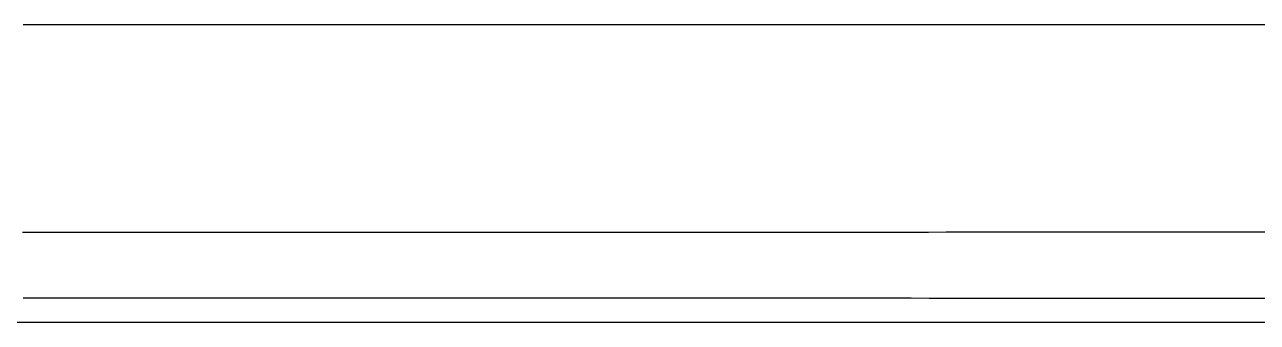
# Model space of a CAD drawing. Extents: x -4 to 218, y -16 to 16.
# Drawn here: x 134.85 to 141.79, y -15.92 to -14.24 of the extents above; entities that cross this region are included whole.
import ezdxf

# ---------------------------------------------------------------- set-up
doc = ezdxf.new("R2010")
doc.units = 0
doc.header["$MEASUREMENT"] = 0
doc.layers.add('Waterlines', color=7, linetype='Continuous')

msp = doc.modelspace()

# ---------------------------------------------------------------- linework, layer by layer
at = {"layer": 'Waterlines', "color": 135}
for points in [[(134.84016, -14.24241), (134.94269, -14.24241), (135.03828, -14.24241), (135.13994, -14.24241), (135.24187, -14.24241), (135.33754, -14.24241), (135.44034, -14.24241), (135.54166, -14.24241), (135.64137, -14.24241), (135.74619, -14.24241), (135.84793, -14.24241), (135.94759, -14.24241), (136.05077, -14.24241), (136.14867, -14.24241), (136.25005, -14.24241), (136.35222, -14.24241), (136.44849, -14.24241), (136.55151, -14.24241), (136.65363, -14.24241), (136.7505, -14.24241), (136.85226, -14.24241), (136.95346, -14.24241), (137.05037, -14.24241), (137.15245, -14.24241), (137.25333, -14.24241), (137.35065, -14.24241), (137.45305, -14.24241), (137.55168, -14.24241), (137.65045, -14.24241), (137.75259, -14.24241), (137.84877, -14.24241), (137.95059, -14.24241), (138.05226, -14.24241), (138.14844, -14.24241), (138.25044, -14.24241), (138.35181, -14.24241), (138.44775, -14.24241), (138.55061, -14.24241), (138.65141, -14.24241), (138.748, -14.24241), (138.85048, -14.24241), (138.95006, -14.24241), (139.04808, -14.24241), (139.14961, -14.24241), (139.24831, -14.24241), (139.34772, -14.24241), (139.4493, -14.24241), (139.54605, -14.24241), (139.6474, -14.24241), (139.74869, -14.24241), (139.8447, -14.24241), (139.94695, -14.24241), (140.04839, -14.24241), (140.14401, -14.24241), (140.24664, -14.24241), (140.3476, -14.24241), (140.44438, -14.24241), (140.54654, -14.24241), (140.64673, -14.24241), (140.74606, -14.24241), (140.85109, -14.24241), (140.95166, -14.24241), (141.05283, -14.24241), (141.15631, -14.24241), (141.25298, -14.24241), (141.35648, -14.24241), (141.45885, -14.24241), (141.55566, -14.24241), (141.65764, -14.24241), (141.75981, -14.24241), (141.85609, -14.24241)], [(141.83684, -15.41246), (141.73682, -15.41248), (141.63689, -15.41251), (141.53693, -15.41253), (141.43686, -15.41256), (141.3369, -15.41258), (141.23688, -15.41261), (141.1369, -15.41263), (141.03685, -15.41266), (140.93692, -15.41268), (140.83684, -15.41271), (140.73683, -15.41273), (140.63681, -15.41276), (140.53683, -15.41278), (140.43683, -15.41281), (140.33684, -15.41283), (140.23682, -15.41286), (140.13681, -15.41288), (140.0368, -15.41291), (139.93687, -15.41293), (139.83687, -15.41296), (139.73688, -15.41298), (139.63684, -15.41301), (139.5369, -15.41303), (139.43684, -15.41306), (139.33679, -15.41308), (139.2368, -15.41311), (139.13681, -15.41313), (139.03679, -15.41315), (138.93678, -15.41318), (138.83675, -15.4132), (138.73682, -15.41323), (138.63681, -15.41325), (138.53677, -15.41328), (138.43675, -15.4133), (138.33678, -15.41332), (138.23679, -15.41335), (138.13678, -15.41337), (138.03673, -15.4134), (137.93678, -15.41342), (137.83676, -15.41345), (137.73677, -15.41347), (137.63676, -15.41349), (137.53676, -15.41352), (137.43672, -15.41354), (137.33678, -15.41356), (137.23682, -15.41359), (137.1368, -15.41361), (137.03674, -15.41363), (136.93678, -15.41366), (136.83672, -15.41368), (136.73672, -15.4137), (136.63676, -15.41373), (136.53676, -15.41375), (136.43674, -15.41377), (136.3367, -15.4138), (136.23669, -15.41382), (136.13672, -15.41384), (136.03671, -15.41387), (135.93672, -15.41389), (135.83675, -15.41391), (135.73674, -15.41393), (135.63672, -15.41395), (135.53676, -15.41398), (135.43671, -15.414), (135.33675, -15.41402), (135.23669, -15.41404), (135.13672, -15.41406), (135.03671, -15.41408), (134.93668, -15.41411), (134.83669, -15.41413)], [(141.84067, -15.78553), (141.74069, -15.78549), (141.6407, -15.78545), (141.5406, -15.78541), (141.44063, -15.78537), (141.34064, -15.78533), (141.24071, -15.78529), (141.14059, -15.78526), (141.04065, -15.78522), (140.94058, -15.78519), (140.84059, -15.78515), (140.74059, -15.78512), (140.64058, -15.78508), (140.54059, -15.78505), (140.44057, -15.78502), (140.34052, -15.78499), (140.24054, -15.78496), (140.14049, -15.78493), (140.0405, -15.7849), (139.94051, -15.78487), (139.84044, -15.78484), (139.74051, -15.78481), (139.6405, -15.78478), (139.54056, -15.78476), (139.44051, -15.78473), (139.34044, -15.7847), (139.24051, -15.78468), (139.14055, -15.78465), (139.04056, -15.78463), (138.94049, -15.78461), (138.84047, -15.78458), (138.74048, -15.78456), (138.64049, -15.78454), (138.54042, -15.78452), (138.44043, -15.78449), (138.34047, -15.78447), (138.24042, -15.78445), (138.14041, -15.78443), (138.04041, -15.78441), (137.94034, -15.78439), (137.84039, -15.78437), (137.74036, -15.78435), (137.64038, -15.78434), (137.54037, -15.78432), (137.44034, -15.7843), (137.3403, -15.78428), (137.24036, -15.78427), (137.14035, -15.78425), (137.04031, -15.78423), (136.94026, -15.78422), (136.84036, -15.7842), (136.74026, -15.78419), (136.64023, -15.78417), (136.54027, -15.78416), (136.44025, -15.78414), (136.34029, -15.78413), (136.24028, -15.78411), (136.14024, -15.7841), (136.04025, -15.78409), (135.94025, -15.78407), (135.84032, -15.78406), (135.74026, -15.78405), (135.64027, -15.78403), (135.54018, -15.78402), (135.44022, -15.78401), (135.34027, -15.784), (135.24023, -15.78399), (135.14017, -15.78398), (135.04025, -15.78397), (134.94022, -15.78395), (134.84018, -15.78394)], [(141.86035, -15.92031), (141.76039, -15.92031), (141.66029, -15.92031), (141.5603, -15.92031), (141.46034, -15.92031), (141.36032, -15.92031), (141.26028, -15.92031), (141.16031, -15.92031), (141.06027, -15.92031), (140.96021, -15.92031), (140.86024, -15.92031), (140.76021, -15.92031), (140.66017, -15.92031), (140.56023, -15.92031), (140.46019, -15.92031), (140.36018, -15.92031), (140.26015, -15.92031), (140.16016, -15.92031), (140.06015, -15.92031), (139.96017, -15.92031), (139.86009, -15.92031), (139.76016, -15.92031), (139.66016, -15.92031), (139.5601, -15.92031), (139.4601, -15.92031), (139.36012, -15.92031), (139.26006, -15.92031), (139.16011, -15.92031), (139.06003, -15.92031), (138.96005, -15.92031), (138.86014, -15.92031), (138.76009, -15.92031), (138.66008, -15.92031), (138.56004, -15.92031), (138.46007, -15.92031), (138.36006, -15.92031), (138.26006, -15.92031), (138.16002, -15.92031), (138.06004, -15.92031), (137.95995, -15.92031), (137.85997, -15.92031), (137.75995, -15.92031), (137.65996, -15.92031), (137.55992, -15.92031), (137.45993, -15.92031), (137.35994, -15.92031), (137.25989, -15.92031), (137.15988, -15.92031), (137.05988, -15.92031), (136.95987, -15.92031), (136.85986, -15.92031), (136.75984, -15.92031), (136.65988, -15.92031), (136.55986, -15.92031), (136.45982, -15.92031), (136.35985, -15.92031), (136.25983, -15.92031), (136.15984, -15.92031), (136.05981, -15.92031), (135.95979, -15.92031), (135.85977, -15.92031), (135.75974, -15.92031), (135.65973, -15.92031), (135.55974, -15.92031), (135.4597, -15.92031), (135.35977, -15.92031), (135.25978, -15.92031), (135.15973, -15.92031), (135.05969, -15.92031), (134.95973, -15.92031), (134.85974, -15.92031), (134.75972, -15.92031)], [(141.86336, -15.92031), (141.76331, -15.92031), (141.66339, -15.92031), (141.56314, -15.92031), (141.46324, -15.92031), (141.3632, -15.92031), (141.26317, -15.92031), (141.16321, -15.92031), (141.063, -15.92031), (140.9631, -15.92031), (140.86296, -15.92031), (140.76306, -15.92031), (140.66293, -15.92031), (140.56303, -15.92031), (140.46294, -15.92031), (140.36287, -15.92031), (140.26297, -15.92031), (140.16289, -15.92031), (140.06285, -15.92031), (139.96298, -15.92031), (139.86292, -15.92031), (139.76285, -15.92031), (139.66284, -15.92031), (139.56293, -15.92031), (139.46283, -15.92031), (139.36282, -15.92031), (139.26282, -15.92031), (139.16275, -15.92031), (139.06284, -15.92031), (138.96283, -15.92031), (138.86276, -15.92031), (138.76276, -15.92031), (138.66275, -15.92031), (138.56274, -15.92031), (138.46283, -15.92031), (138.36273, -15.92031), (138.26277, -15.92031), (138.16278, -15.92031), (138.06274, -15.92031), (137.96275, -15.92031), (137.86273, -15.92031), (137.76277, -15.92031), (137.66278, -15.92031), (137.56267, -15.92031), (137.46274, -15.92031), (137.36279, -15.92031), (137.26273, -15.92031), (137.16275, -15.92031), (137.06274, -15.92031), (136.96271, -15.92031), (136.86273, -15.92031), (136.76274, -15.92031), (136.6627, -15.92031), (136.56274, -15.92031), (136.46272, -15.92031), (136.36269, -15.92031), (136.26276, -15.92031), (136.16272, -15.92031), (136.06273, -15.92031), (135.96272, -15.92031), (135.86273, -15.92031), (135.76271, -15.92031), (135.66273, -15.92031), (135.56268, -15.92031), (135.46274, -15.92031), (135.36273, -15.92031), (135.26271, -15.92031), (135.16267, -15.92031), (135.06274, -15.92031), (134.96274, -15.92031), (134.86272, -15.92031), (134.76271, -15.92031)], [(141.86343, -15.92031), (141.76343, -15.92031), (141.66345, -15.92031), (141.56342, -15.92031), (141.46339, -15.92031), (141.36339, -15.92031), (141.2634, -15.92031), (141.16339, -15.92031), (141.06337, -15.92031), (140.96335, -15.92031), (140.86336, -15.92031), (140.76334, -15.92031), (140.66335, -15.92031), (140.56342, -15.92031), (140.4633, -15.92031), (140.36343, -15.92031), (140.26335, -15.92031), (140.16342, -15.92031), (140.06334, -15.92031), (139.96336, -15.92031), (139.86339, -15.92031), (139.76337, -15.92031), (139.66336, -15.92031), (139.56335, -15.92031), (139.4633, -15.92031), (139.36337, -15.92031), (139.26332, -15.92031), (139.16336, -15.92031), (139.06328, -15.92031), (138.96329, -15.92031), (138.86325, -15.92031), (138.76324, -15.92031), (138.66324, -15.92031), (138.56325, -15.92031), (138.46326, -15.92031), (138.36327, -15.92031), (138.2632, -15.92031), (138.16324, -15.92031), (138.0632, -15.92031), (137.96324, -15.92031), (137.86319, -15.92031), (137.76324, -15.92031), (137.66322, -15.92031), (137.5632, -15.92031), (137.46318, -15.92031), (137.3632, -15.92031), (137.26318, -15.92031), (137.16321, -15.92031), (137.06317, -15.92031), (136.96318, -15.92031), (136.86316, -15.92031), (136.76315, -15.92031), (136.66316, -15.92031), (136.56314, -15.92031), (136.46315, -15.92031), (136.36316, -15.92031), (136.26317, -15.92031), (136.16313, -15.92031), (136.06311, -15.92031), (135.96312, -15.92031), (135.86311, -15.92031), (135.76311, -15.92031), (135.6631, -15.92031), (135.56308, -15.92031), (135.46312, -15.92031), (135.3631, -15.92031), (135.26312, -15.92031), (135.1631, -15.92031), (135.06313, -15.92031), (134.96309, -15.92031), (134.86314, -15.92031), (134.76311, -15.92031)], [(141.87556, -15.92031), (141.77553, -15.92031), (141.67538, -15.92031), (141.57527, -15.92031), (141.47519, -15.92031), (141.37512, -15.92031), (141.27507, -15.92031), (141.17493, -15.92031), (141.07486, -15.92031), (140.97478, -15.92031), (140.87468, -15.92031), (140.77458, -15.92031), (140.67451, -15.92031), (140.57443, -15.92031), (140.47432, -15.92031), (140.37427, -15.92031), (140.27415, -15.92031), (140.17409, -15.92031), (140.07401, -15.92031), (139.97391, -15.92031), (139.87379, -15.92031), (139.77373, -15.92031), (139.67361, -15.92031), (139.57353, -15.92031), (139.47343, -15.92031), (139.37334, -15.92031), (139.27328, -15.92031), (139.17319, -15.92031), (139.07307, -15.92031), (138.97302, -15.92031), (138.87292, -15.92031), (138.77289, -15.92031), (138.67278, -15.92031), (138.57275, -15.92031), (138.47263, -15.92031), (138.37253, -15.92031), (138.27246, -15.92031), (138.17236, -15.92031), (138.07224, -15.92031), (137.97214, -15.92031), (137.87206, -15.92031), (137.77199, -15.92031), (137.67189, -15.92031), (137.57181, -15.92031), (137.47174, -15.92031), (137.3716, -15.92031), (137.27155, -15.92031), (137.17145, -15.92031), (137.0714, -15.92031), (136.97128, -15.92031), (136.8712, -15.92031), (136.7711, -15.92031), (136.67102, -15.92031), (136.57092, -15.92031), (136.47084, -15.92031), (136.37074, -15.92031), (136.27068, -15.92031), (136.17059, -15.92031), (136.07048, -15.92031), (135.97043, -15.92031), (135.8703, -15.92031), (135.77023, -15.92031), (135.67017, -15.92031), (135.57004, -15.92031), (135.46997, -15.92031), (135.3699, -15.92031), (135.26976, -15.92031), (135.16972, -15.92031), (135.06961, -15.92031), (134.96951, -15.92031), (134.86946, -15.92031), (134.76938, -15.92031)], [(141.87291, -15.92031), (141.77286, -15.92031), (141.67288, -15.92031), (141.57286, -15.92031), (141.47281, -15.92031), (141.37277, -15.92031), (141.27281, -15.92031), (141.17276, -15.92031), (141.07275, -15.92031), (140.97273, -15.92031), (140.87268, -15.92031), (140.77266, -15.92031), (140.67271, -15.92031), (140.57265, -15.92031), (140.47264, -15.92031), (140.37262, -15.92031), (140.27264, -15.92031), (140.17261, -15.92031), (140.07257, -15.92031), (139.9726, -15.92031), (139.87254, -15.92031), (139.77255, -15.92031), (139.67253, -15.92031), (139.57251, -15.92031), (139.47249, -15.92031), (139.37244, -15.92031), (139.27248, -15.92031), (139.17244, -15.92031), (139.0724, -15.92031), (138.97238, -15.92031), (138.87238, -15.92031), (138.77234, -15.92031), (138.67229, -15.92031), (138.5724, -15.92031), (138.47231, -15.92031), (138.37234, -15.92031), (138.27228, -15.92031), (138.17227, -15.92031), (138.07222, -15.92031), (137.97224, -15.92031), (137.87222, -15.92031), (137.7722, -15.92031), (137.6722, -15.92031), (137.57217, -15.92031), (137.47215, -15.92031), (137.3721, -15.92031), (137.27213, -15.92031), (137.17207, -15.92031), (137.07211, -15.92031), (136.97203, -15.92031), (136.87206, -15.92031), (136.77211, -15.92031), (136.67207, -15.92031), (136.57205, -15.92031), (136.47203, -15.92031), (136.37195, -15.92031), (136.27196, -15.92031), (136.172, -15.92031), (136.07196, -15.92031), (135.97194, -15.92031), (135.87193, -15.92031), (135.77194, -15.92031), (135.67188, -15.92031), (135.57187, -15.92031), (135.47186, -15.92031), (135.37181, -15.92031), (135.27187, -15.92031), (135.17181, -15.92031), (135.07178, -15.92031), (134.97177, -15.92031), (134.87175, -15.92031), (134.77174, -15.92031)], [(141.87823, -15.92031), (141.77818, -15.92031), (141.67807, -15.92031), (141.57802, -15.92031), (141.47795, -15.92031), (141.37788, -15.92031), (141.27783, -15.92031), (141.17775, -15.92031), (141.07767, -15.92031), (140.97762, -15.92031), (140.87756, -15.92031), (140.77753, -15.92031), (140.67738, -15.92031), (140.5773, -15.92031), (140.47725, -15.92031), (140.37717, -15.92031), (140.2771, -15.92031), (140.17703, -15.92031), (140.07695, -15.92031), (139.9769, -15.92031), (139.87679, -15.92031), (139.77681, -15.92031), (139.67673, -15.92031), (139.57663, -15.92031), (139.47659, -15.92031), (139.3765, -15.92031), (139.27643, -15.92031), (139.17633, -15.92031), (139.07626, -15.92031), (138.97621, -15.92031), (138.87608, -15.92031), (138.77603, -15.92031), (138.67593, -15.92031), (138.57591, -15.92031), (138.47583, -15.92031), (138.37575, -15.92031), (138.27568, -15.92031), (138.17558, -15.92031), (138.07555, -15.92031), (137.97548, -15.92031), (137.87541, -15.92031), (137.77533, -15.92031), (137.67528, -15.92031), (137.57516, -15.92031), (137.4751, -15.92031), (137.37506, -15.92031), (137.27493, -15.92031), (137.17493, -15.92031), (137.0748, -15.92031), (136.97475, -15.92031), (136.87466, -15.92031), (136.7746, -15.92031), (136.67453, -15.92031), (136.57446, -15.92031), (136.47438, -15.92031), (136.3743, -15.92031), (136.27423, -15.92031), (136.17413, -15.92031), (136.0741, -15.92031), (135.97394, -15.92031), (135.87392, -15.92031), (135.77382, -15.92031), (135.67378, -15.92031), (135.57368, -15.92031), (135.47363, -15.92031), (135.37358, -15.92031), (135.2735, -15.92031), (135.17339, -15.92031), (135.07335, -15.92031), (134.97328, -15.92031), (134.87318, -15.92031), (134.7731, -15.92031)], [(141.80305, -15.92031), (141.70216, -15.92031), (141.60211, -15.92031), (141.50273, -15.92031), (141.40305, -15.92031), (141.30296, -15.92031), (141.20245, -15.92031), (141.10162, -15.92031), (141.00114, -15.92031), (140.90175, -15.92031), (140.80209, -15.92031), (140.702, -15.92031), (140.60149, -15.92031), (140.50053, -15.92031), (140.40042, -15.92031), (140.30116, -15.92031), (140.20128, -15.92031), (140.10089, -15.92031), (139.99997, -15.92031), (139.89966, -15.92031), (139.80031, -15.92031), (139.70052, -15.92031), (139.60028, -15.92031), (139.49922, -15.92031), (139.399, -15.92031), (139.2997, -15.92031), (139.19981, -15.92031), (139.09914, -15.92031), (138.9987, -15.92031), (138.89856, -15.92031), (138.79916, -15.92031), (138.69881, -15.92031), (138.59805, -15.92031), (138.4978, -15.92031), (138.39833, -15.92031), (138.29839, -15.92031), (138.19743, -15.92031), (138.09729, -15.92031), (137.99765, -15.92031), (137.89769, -15.92031), (137.79688, -15.92031), (137.69682, -15.92031), (137.59703, -15.92031), (137.49712, -15.92031), (137.39632, -15.92031), (137.29623, -15.92031), (137.19646, -15.92031), (137.09644, -15.92031), (136.99585, -15.92031), (136.89558, -15.92031), (136.79596, -15.92031), (136.69562, -15.92031), (136.59544, -15.92031), (136.49496, -15.92031), (136.39537, -15.92031), (136.29469, -15.92031), (136.19479, -15.92031), (136.09465, -15.92031), (135.99469, -15.92031), (135.89442, -15.92031), (135.79396, -15.92031), (135.69432, -15.92031), (135.59369, -15.92031), (135.4939, -15.92031), (135.39349, -15.92031), (135.29356, -15.92031), (135.1935, -15.92031), (135.09294, -15.92031), (134.99316, -15.92031), (134.8929, -15.92031), (134.79283, -15.92031)], [(141.79781, -15.92031), (141.69775, -15.92031), (141.59779, -15.92031), (141.49779, -15.92031), (141.39771, -15.92031), (141.29771, -15.92031), (141.19769, -15.92031), (141.09767, -15.92031), (140.99767, -15.92031), (140.8976, -15.92031), (140.79758, -15.92031), (140.69762, -15.92031), (140.5975, -15.92031), (140.49751, -15.92031), (140.39752, -15.92031), (140.29745, -15.92031), (140.19754, -15.92031), (140.09749, -15.92031), (139.99748, -15.92031), (139.89742, -15.92031), (139.79739, -15.92031), (139.69739, -15.92031), (139.59737, -15.92031), (139.4973, -15.92031), (139.39731, -15.92031), (139.2973, -15.92031), (139.19727, -15.92031), (139.09724, -15.92031), (138.99721, -15.92031), (138.89719, -15.92031), (138.79715, -15.92031), (138.69713, -15.92031), (138.59709, -15.92031), (138.49706, -15.92031), (138.39703, -15.92031), (138.29703, -15.92031), (138.19701, -15.92031), (138.097, -15.92031), (137.99696, -15.92031), (137.89694, -15.92031), (137.79688, -15.92031), (137.6969, -15.92031), (137.59685, -15.92031), (137.49686, -15.92031), (137.39685, -15.92031), (137.2968, -15.92031), (137.19681, -15.92031), (137.09677, -15.92031), (136.99673, -15.92031), (136.89665, -15.92031), (136.79668, -15.92031), (136.69666, -15.92031), (136.59665, -15.92031), (136.4966, -15.92031), (136.39658, -15.92031), (136.29657, -15.92031), (136.19656, -15.92031), (136.09653, -15.92031), (135.99652, -15.92031), (135.89647, -15.92031), (135.79651, -15.92031), (135.69646, -15.92031), (135.59642, -15.92031), (135.49644, -15.92031), (135.39638, -15.92031), (135.29639, -15.92031), (135.19635, -15.92031), (135.09634, -15.92031), (134.99629, -15.92031), (134.89624, -15.92031), (134.79623, -15.92031)], [(141.80557, -15.92031), (141.70557, -15.92031), (141.60555, -15.92031), (141.50562, -15.92031), (141.40556, -15.92031), (141.30557, -15.92031), (141.20554, -15.92031), (141.10555, -15.92031), (141.00555, -15.92031), (140.90556, -15.92031), (140.80557, -15.92031), (140.70552, -15.92031), (140.60553, -15.92031), (140.50551, -15.92031), (140.40549, -15.92031), (140.3055, -15.92031), (140.20552, -15.92031), (140.10553, -15.92031), (140.00549, -15.92031), (139.90549, -15.92031), (139.8055, -15.92031), (139.70546, -15.92031), (139.60547, -15.92031), (139.50548, -15.92031), (139.40547, -15.92031), (139.30545, -15.92031), (139.20547, -15.92031), (139.10544, -15.92031), (139.00545, -15.92031), (138.90544, -15.92031), (138.80542, -15.92031), (138.70541, -15.92031), (138.60544, -15.92031), (138.5054, -15.92031), (138.40538, -15.92031), (138.3054, -15.92031), (138.2054, -15.92031), (138.10541, -15.92031), (138.00537, -15.92031), (137.90538, -15.92031), (137.8054, -15.92031), (137.70538, -15.92031), (137.60536, -15.92031), (137.50534, -15.92031), (137.40535, -15.92031), (137.30534, -15.92031), (137.20534, -15.92031), (137.10535, -15.92031), (137.00537, -15.92031), (136.90535, -15.92031), (136.80534, -15.92031), (136.70531, -15.92031), (136.60529, -15.92031), (136.50526, -15.92031), (136.40527, -15.92031), (136.30527, -15.92031), (136.20531, -15.92031), (136.1053, -15.92031), (136.00531, -15.92031), (135.90526, -15.92031), (135.8053, -15.92031), (135.70526, -15.92031), (135.6053, -15.92031), (135.50526, -15.92031), (135.40527, -15.92031), (135.30527, -15.92031), (135.20525, -15.92031), (135.10519, -15.92031), (135.0052, -15.92031), (134.90521, -15.92031), (134.80522, -15.92031)], [(141.81676, -15.92031), (141.71669, -15.92031), (141.61661, -15.92031), (141.5166, -15.92031), (141.41649, -15.92031), (141.31647, -15.92031), (141.21637, -15.92031), (141.11636, -15.92031), (141.01625, -15.92031), (140.9162, -15.92031), (140.81613, -15.92031), (140.71608, -15.92031), (140.61598, -15.92031), (140.51595, -15.92031), (140.41586, -15.92031), (140.31581, -15.92031), (140.21574, -15.92031), (140.11569, -15.92031), (140.01563, -15.92031), (139.9155, -15.92031), (139.81546, -15.92031), (139.71542, -15.92031), (139.61537, -15.92031), (139.51529, -15.92031), (139.41524, -15.92031), (139.31516, -15.92031), (139.21512, -15.92031), (139.11504, -15.92031), (139.01495, -15.92031), (138.9149, -15.92031), (138.81487, -15.92031), (138.71478, -15.92031), (138.61469, -15.92031), (138.51468, -15.92031), (138.4146, -15.92031), (138.31453, -15.92031), (138.21446, -15.92031), (138.11443, -15.92031), (138.01433, -15.92031), (137.91425, -15.92031), (137.81421, -15.92031), (137.71419, -15.92031), (137.61412, -15.92031), (137.51407, -15.92031), (137.414, -15.92031), (137.31395, -15.92031), (137.21385, -15.92031), (137.11377, -15.92031), (137.0137, -15.92031), (136.91367, -15.92031), (136.8136, -15.92031), (136.71353, -15.92031), (136.61342, -15.92031), (136.51341, -15.92031), (136.4133, -15.92031), (136.31329, -15.92031), (136.21321, -15.92031), (136.11314, -15.92031), (136.01306, -15.92031), (135.91299, -15.92031), (135.81296, -15.92031), (135.71291, -15.92031), (135.61282, -15.92031), (135.51274, -15.92031), (135.41267, -15.92031), (135.31265, -15.92031), (135.21254, -15.92031), (135.1125, -15.92031), (135.01242, -15.92031), (134.91238, -15.92031), (134.81226, -15.92031)], [(141.81841, -15.92031), (141.71831, -15.92031), (141.61826, -15.92031), (141.5182, -15.92031), (141.41814, -15.92031), (141.31807, -15.92031), (141.21799, -15.92031), (141.11794, -15.92031), (141.01788, -15.92031), (140.9178, -15.92031), (140.81773, -15.92031), (140.71771, -15.92031), (140.61763, -15.92031), (140.51755, -15.92031), (140.4175, -15.92031), (140.3174, -15.92031), (140.21744, -15.92031), (140.11736, -15.92031), (140.0173, -15.92031), (139.91719, -15.92031), (139.81715, -15.92031), (139.71707, -15.92031), (139.61699, -15.92031), (139.51694, -15.92031), (139.41685, -15.92031), (139.31677, -15.92031), (139.21669, -15.92031), (139.11667, -15.92031), (139.01657, -15.92031), (138.91649, -15.92031), (138.81647, -15.92031), (138.71638, -15.92031), (138.6163, -15.92031), (138.51627, -15.92031), (138.41617, -15.92031), (138.31612, -15.92031), (138.21605, -15.92031), (138.11595, -15.92031), (138.01596, -15.92031), (137.91585, -15.92031), (137.81581, -15.92031), (137.71571, -15.92031), (137.61565, -15.92031), (137.51561, -15.92031), (137.41556, -15.92031), (137.31546, -15.92031), (137.21541, -15.92031), (137.11533, -15.92031), (137.01527, -15.92031), (136.91521, -15.92031), (136.81514, -15.92031), (136.71503, -15.92031), (136.61502, -15.92031), (136.51492, -15.92031), (136.41486, -15.92031), (136.3148, -15.92031), (136.21474, -15.92031), (136.11469, -15.92031), (136.01462, -15.92031), (135.91454, -15.92031), (135.81447, -15.92031), (135.71442, -15.92031), (135.61435, -15.92031), (135.51431, -15.92031), (135.4142, -15.92031), (135.31422, -15.92031), (135.21416, -15.92031), (135.11406, -15.92031), (135.01399, -15.92031), (134.91394, -15.92031), (134.81386, -15.92031)], [(141.81422, -15.92031), (141.7142, -15.92031), (141.61424, -15.92031), (141.51416, -15.92031), (141.41422, -15.92031), (141.31421, -15.92031), (141.2142, -15.92031), (141.1142, -15.92031), (141.01419, -15.92031), (140.9142, -15.92031), (140.81419, -15.92031), (140.71417, -15.92031), (140.61415, -15.92031), (140.51418, -15.92031), (140.4142, -15.92031), (140.31415, -15.92031), (140.21419, -15.92031), (140.11415, -15.92031), (140.01413, -15.92031), (139.91417, -15.92031), (139.81416, -15.92031), (139.71414, -15.92031), (139.61418, -15.92031), (139.51414, -15.92031), (139.41415, -15.92031), (139.31413, -15.92031), (139.21413, -15.92031), (139.11414, -15.92031), (139.01418, -15.92031), (138.91414, -15.92031), (138.81412, -15.92031), (138.71413, -15.92031), (138.61409, -15.92031), (138.51411, -15.92031), (138.41414, -15.92031), (138.31413, -15.92031), (138.21411, -15.92031), (138.11411, -15.92031), (138.0141, -15.92031), (137.91408, -15.92031), (137.81412, -15.92031), (137.71408, -15.92031), (137.61406, -15.92031), (137.51407, -15.92031), (137.41408, -15.92031), (137.31407, -15.92031), (137.21407, -15.92031), (137.11403, -15.92031), (137.01404, -15.92031), (136.91405, -15.92031), (136.81404, -15.92031), (136.71399, -15.92031), (136.61395, -15.92031), (136.51405, -15.92031), (136.41405, -15.92031), (136.31403, -15.92031), (136.21397, -15.92031), (136.11403, -15.92031), (136.01398, -15.92031), (135.91393, -15.92031), (135.81393, -15.92031), (135.71397, -15.92031), (135.61391, -15.92031), (135.51382, -15.92031), (135.41385, -15.92031), (135.314, -15.92031), (135.21394, -15.92031), (135.11394, -15.92031), (135.01392, -15.92031), (134.91391, -15.92031), (134.8139, -15.92031)], [(141.81479, -15.92031), (141.71478, -15.92031), (141.61476, -15.92031), (141.51476, -15.92031), (141.41475, -15.92031), (141.31471, -15.92031), (141.21469, -15.92031), (141.11476, -15.92031), (141.01468, -15.92031), (140.91466, -15.92031), (140.8147, -15.92031), (140.71468, -15.92031), (140.61464, -15.92031), (140.51463, -15.92031), (140.41466, -15.92031), (140.31464, -15.92031), (140.21466, -15.92031), (140.11459, -15.92031), (140.0146, -15.92031), (139.9146, -15.92031), (139.81461, -15.92031), (139.71455, -15.92031), (139.61459, -15.92031), (139.5146, -15.92031), (139.41457, -15.92031), (139.31459, -15.92031), (139.21455, -15.92031), (139.11453, -15.92031), (139.01454, -15.92031), (138.91449, -15.92031), (138.8145, -15.92031), (138.71448, -15.92031), (138.61449, -15.92031), (138.51447, -15.92031), (138.41449, -15.92031), (138.31447, -15.92031), (138.21448, -15.92031), (138.11443, -15.92031), (138.01447, -15.92031), (137.91441, -15.92031), (137.81442, -15.92031), (137.71439, -15.92031), (137.6144, -15.92031), (137.51442, -15.92031), (137.41437, -15.92031), (137.31442, -15.92031), (137.21436, -15.92031), (137.11438, -15.92031), (137.01439, -15.92031), (136.91446, -15.92031), (136.81435, -15.92031), (136.71437, -15.92031), (136.61433, -15.92031), (136.51436, -15.92031), (136.41434, -15.92031), (136.31438, -15.92031), (136.21432, -15.92031), (136.11432, -15.92031), (136.01428, -15.92031), (135.91431, -15.92031), (135.81429, -15.92031), (135.71428, -15.92031), (135.61427, -15.92031), (135.51424, -15.92031), (135.41429, -15.92031), (135.31422, -15.92031), (135.21423, -15.92031), (135.11424, -15.92031), (135.01422, -15.92031), (134.91425, -15.92031), (134.81421, -15.92031)], [(141.81764, -15.92031), (141.71762, -15.92031), (141.61757, -15.92031), (141.51753, -15.92031), (141.41748, -15.92031), (141.31741, -15.92031), (141.21736, -15.92031), (141.11731, -15.92031), (141.01727, -15.92031), (140.91724, -15.92031), (140.81718, -15.92031), (140.71718, -15.92031), (140.61713, -15.92031), (140.51707, -15.92031), (140.41705, -15.92031), (140.31697, -15.92031), (140.21695, -15.92031), (140.1169, -15.92031), (140.01686, -15.92031), (139.91679, -15.92031), (139.81676, -15.92031), (139.71671, -15.92031), (139.61668, -15.92031), (139.51665, -15.92031), (139.41656, -15.92031), (139.31654, -15.92031), (139.21649, -15.92031), (139.11647, -15.92031), (139.01642, -15.92031), (138.91638, -15.92031), (138.81631, -15.92031), (138.71629, -15.92031), (138.61623, -15.92031), (138.5162, -15.92031), (138.41617, -15.92031), (138.31609, -15.92031), (138.21605, -15.92031), (138.11601, -15.92031), (138.01605, -15.92031), (137.91597, -15.92031), (137.81596, -15.92031), (137.71588, -15.92031), (137.61584, -15.92031), (137.51579, -15.92031), (137.41576, -15.92031), (137.3157, -15.92031), (137.21565, -15.92031), (137.11562, -15.92031), (137.01559, -15.92031), (136.91553, -15.92031), (136.81546, -15.92031), (136.71542, -15.92031), (136.61539, -15.92031), (136.51534, -15.92031), (136.41531, -15.92031), (136.31526, -15.92031), (136.21519, -15.92031), (136.11517, -15.92031), (136.01511, -15.92031), (135.91505, -15.92031), (135.81503, -15.92031), (135.71498, -15.92031), (135.6149, -15.92031), (135.51489, -15.92031), (135.41486, -15.92031), (135.31482, -15.92031), (135.21478, -15.92031), (135.11473, -15.92031), (135.01472, -15.92031), (134.91461, -15.92031), (134.81462, -15.92031)], [(141.82243, -15.92031), (141.72244, -15.92031), (141.62245, -15.92031), (141.5224, -15.92031), (141.42241, -15.92031), (141.32237, -15.92031), (141.22241, -15.92031), (141.12239, -15.92031), (141.02237, -15.92031), (140.92236, -15.92031), (140.82237, -15.92031), (140.72237, -15.92031), (140.62236, -15.92031), (140.52234, -15.92031), (140.42232, -15.92031), (140.32234, -15.92031), (140.22234, -15.92031), (140.12234, -15.92031), (140.02234, -15.92031), (139.92235, -15.92031), (139.82234, -15.92031), (139.72231, -15.92031), (139.62227, -15.92031), (139.52229, -15.92031), (139.42226, -15.92031), (139.32227, -15.92031), (139.22231, -15.92031), (139.12227, -15.92031), (139.02225, -15.92031), (138.92226, -15.92031), (138.8222, -15.92031), (138.72226, -15.92031), (138.62222, -15.92031), (138.52219, -15.92031), (138.42224, -15.92031), (138.3222, -15.92031), (138.22221, -15.92031), (138.12221, -15.92031), (138.02219, -15.92031), (137.92223, -15.92031), (137.82214, -15.92031), (137.72221, -15.92031), (137.62219, -15.92031), (137.52217, -15.92031), (137.42215, -15.92031), (137.32216, -15.92031), (137.22215, -15.92031), (137.12216, -15.92031), (137.02214, -15.92031), (136.92216, -15.92031), (136.82211, -15.92031), (136.72215, -15.92031), (136.62219, -15.92031), (136.52216, -15.92031), (136.42212, -15.92031), (136.32213, -15.92031), (136.22206, -15.92031), (136.12206, -15.92031), (136.02211, -15.92031), (135.92201, -15.92031), (135.82201, -15.92031), (135.72211, -15.92031), (135.62206, -15.92031), (135.52203, -15.92031), (135.42201, -15.92031), (135.32202, -15.92031), (135.22203, -15.92031), (135.12192, -15.92031), (135.02191, -15.92031), (134.92192, -15.92031), (134.82184, -15.92031)], [(141.82806, -15.92031), (141.72804, -15.92031), (141.62804, -15.92031), (141.52805, -15.92031), (141.42802, -15.92031), (141.32802, -15.92031), (141.228, -15.92031), (141.12799, -15.92031), (141.028, -15.92031), (140.92793, -15.92031), (140.82797, -15.92031), (140.72795, -15.92031), (140.62794, -15.92031), (140.52792, -15.92031), (140.42792, -15.92031), (140.32791, -15.92031), (140.22791, -15.92031), (140.12788, -15.92031), (140.02789, -15.92031), (139.92786, -15.92031), (139.8279, -15.92031), (139.72784, -15.92031), (139.62787, -15.92031), (139.52788, -15.92031), (139.42783, -15.92031), (139.32787, -15.92031), (139.22784, -15.92031), (139.12781, -15.92031), (139.02782, -15.92031), (138.92781, -15.92031), (138.8278, -15.92031), (138.72781, -15.92031), (138.62787, -15.92031), (138.5278, -15.92031), (138.42783, -15.92031), (138.32788, -15.92031), (138.22786, -15.92031), (138.12784, -15.92031), (138.02786, -15.92031), (137.92783, -15.92031), (137.82785, -15.92031), (137.72781, -15.92031), (137.62782, -15.92031), (137.52779, -15.92031), (137.42776, -15.92031), (137.32774, -15.92031), (137.22778, -15.92031), (137.12776, -15.92031), (137.02777, -15.92031), (136.92772, -15.92031), (136.82779, -15.92031), (136.72771, -15.92031), (136.62773, -15.92031), (136.52771, -15.92031), (136.4277, -15.92031), (136.32768, -15.92031), (136.22771, -15.92031), (136.12769, -15.92031), (136.02771, -15.92031), (135.9277, -15.92031), (135.82771, -15.92031), (135.72766, -15.92031), (135.62767, -15.92031), (135.52765, -15.92031), (135.42763, -15.92031), (135.32768, -15.92031), (135.22763, -15.92031), (135.12764, -15.92031), (135.02763, -15.92031), (134.92763, -15.92031), (134.82762, -15.92031)], [(141.84309, -15.92031), (141.7431, -15.92031), (141.64302, -15.92031), (141.543, -15.92031), (141.44296, -15.92031), (141.34291, -15.92031), (141.24289, -15.92031), (141.14287, -15.92031), (141.04279, -15.92031), (140.94279, -15.92031), (140.8427, -15.92031), (140.74266, -15.92031), (140.64265, -15.92031), (140.54262, -15.92031), (140.44255, -15.92031), (140.34253, -15.92031), (140.24248, -15.92031), (140.14244, -15.92031), (140.0424, -15.92031), (139.94232, -15.92031), (139.84232, -15.92031), (139.74229, -15.92031), (139.64224, -15.92031), (139.54221, -15.92031), (139.44217, -15.92031), (139.34213, -15.92031), (139.24208, -15.92031), (139.14204, -15.92031), (139.04199, -15.92031), (138.94196, -15.92031), (138.84193, -15.92031), (138.74191, -15.92031), (138.64186, -15.92031), (138.54181, -15.92031), (138.44179, -15.92031), (138.34172, -15.92031), (138.24171, -15.92031), (138.14165, -15.92031), (138.04163, -15.92031), (137.94154, -15.92031), (137.8416, -15.92031), (137.74158, -15.92031), (137.64153, -15.92031), (137.5415, -15.92031), (137.44144, -15.92031), (137.34138, -15.92031), (137.24135, -15.92031), (137.14127, -15.92031), (137.04128, -15.92031), (136.94122, -15.92031), (136.84119, -15.92031), (136.74112, -15.92031), (136.64111, -15.92031), (136.54108, -15.92031), (136.44101, -15.92031), (136.34097, -15.92031), (136.24095, -15.92031), (136.14088, -15.92031), (136.04086, -15.92031), (135.94084, -15.92031), (135.84079, -15.92031), (135.74072, -15.92031), (135.64072, -15.92031), (135.54066, -15.92031), (135.44061, -15.92031), (135.34055, -15.92031), (135.24055, -15.92031), (135.14049, -15.92031), (135.04047, -15.92031), (134.9404, -15.92031), (134.84038, -15.92031)], [(141.84364, -15.92031), (141.74362, -15.92031), (141.64355, -15.92031), (141.54359, -15.92031), (141.44354, -15.92031), (141.34355, -15.92031), (141.24352, -15.92031), (141.14351, -15.92031), (141.04347, -15.92031), (140.94342, -15.92031), (140.8434, -15.92031), (140.74341, -15.92031), (140.6434, -15.92031), (140.54338, -15.92031), (140.44333, -15.92031), (140.34331, -15.92031), (140.2433, -15.92031), (140.14326, -15.92031), (140.04324, -15.92031), (139.94322, -15.92031), (139.84323, -15.92031), (139.74318, -15.92031), (139.64314, -15.92031), (139.54314, -15.92031), (139.4431, -15.92031), (139.34311, -15.92031), (139.24307, -15.92031), (139.14305, -15.92031), (139.04305, -15.92031), (138.94305, -15.92031), (138.84299, -15.92031), (138.74294, -15.92031), (138.64296, -15.92031), (138.54291, -15.92031), (138.44292, -15.92031), (138.34291, -15.92031), (138.24287, -15.92031), (138.14284, -15.92031), (138.04283, -15.92031), (137.94283, -15.92031), (137.84277, -15.92031), (137.74283, -15.92031), (137.64279, -15.92031), (137.54274, -15.92031), (137.44273, -15.92031), (137.3427, -15.92031), (137.24271, -15.92031), (137.14267, -15.92031), (137.04263, -15.92031), (136.94258, -15.92031), (136.84262, -15.92031), (136.74255, -15.92031), (136.64255, -15.92031), (136.54251, -15.92031), (136.44247, -15.92031), (136.3425, -15.92031), (136.24245, -15.92031), (136.14241, -15.92031), (136.04236, -15.92031), (135.94238, -15.92031), (135.84239, -15.92031), (135.74232, -15.92031), (135.64229, -15.92031), (135.54233, -15.92031), (135.44229, -15.92031), (135.34225, -15.92031), (135.24222, -15.92031), (135.1422, -15.92031), (135.04219, -15.92031), (134.94218, -15.92031), (134.84216, -15.92031)], [(141.84833, -15.92031), (141.74832, -15.92031), (141.64833, -15.92031), (141.54829, -15.92031), (141.4483, -15.92031), (141.34834, -15.92031), (141.24829, -15.92031), (141.14827, -15.92031), (141.04829, -15.92031), (140.94829, -15.92031), (140.84825, -15.92031), (140.74826, -15.92031), (140.64827, -15.92031), (140.54822, -15.92031), (140.44824, -15.92031), (140.34821, -15.92031), (140.24825, -15.92031), (140.14822, -15.92031), (140.04819, -15.92031), (139.94817, -15.92031), (139.84819, -15.92031), (139.74815, -15.92031), (139.64819, -15.92031), (139.54817, -15.92031), (139.44814, -15.92031), (139.34818, -15.92031), (139.24814, -15.92031), (139.14813, -15.92031), (139.04816, -15.92031), (138.94812, -15.92031), (138.84811, -15.92031), (138.74805, -15.92031), (138.6481, -15.92031), (138.54807, -15.92031), (138.4481, -15.92031), (138.34811, -15.92031), (138.24811, -15.92031), (138.1481, -15.92031), (138.04811, -15.92031), (137.94809, -15.92031), (137.84805, -15.92031), (137.74803, -15.92031), (137.64806, -15.92031), (137.54803, -15.92031), (137.44806, -15.92031), (137.34801, -15.92031), (137.24799, -15.92031), (137.14799, -15.92031), (137.04799, -15.92031), (136.94798, -15.92031), (136.84801, -15.92031), (136.74799, -15.92031), (136.64799, -15.92031), (136.54797, -15.92031), (136.44801, -15.92031), (136.34793, -15.92031), (136.24794, -15.92031), (136.14792, -15.92031), (136.04791, -15.92031), (135.94788, -15.92031), (135.84795, -15.92031), (135.74788, -15.92031), (135.64787, -15.92031), (135.54791, -15.92031), (135.44785, -15.92031), (135.34787, -15.92031), (135.24782, -15.92031), (135.14783, -15.92031), (135.04785, -15.92031), (134.94785, -15.92031), (134.84782, -15.92031)]]:
    msp.add_lwpolyline(points, dxfattribs=at)

doc.saveas('drawing.dxf')
